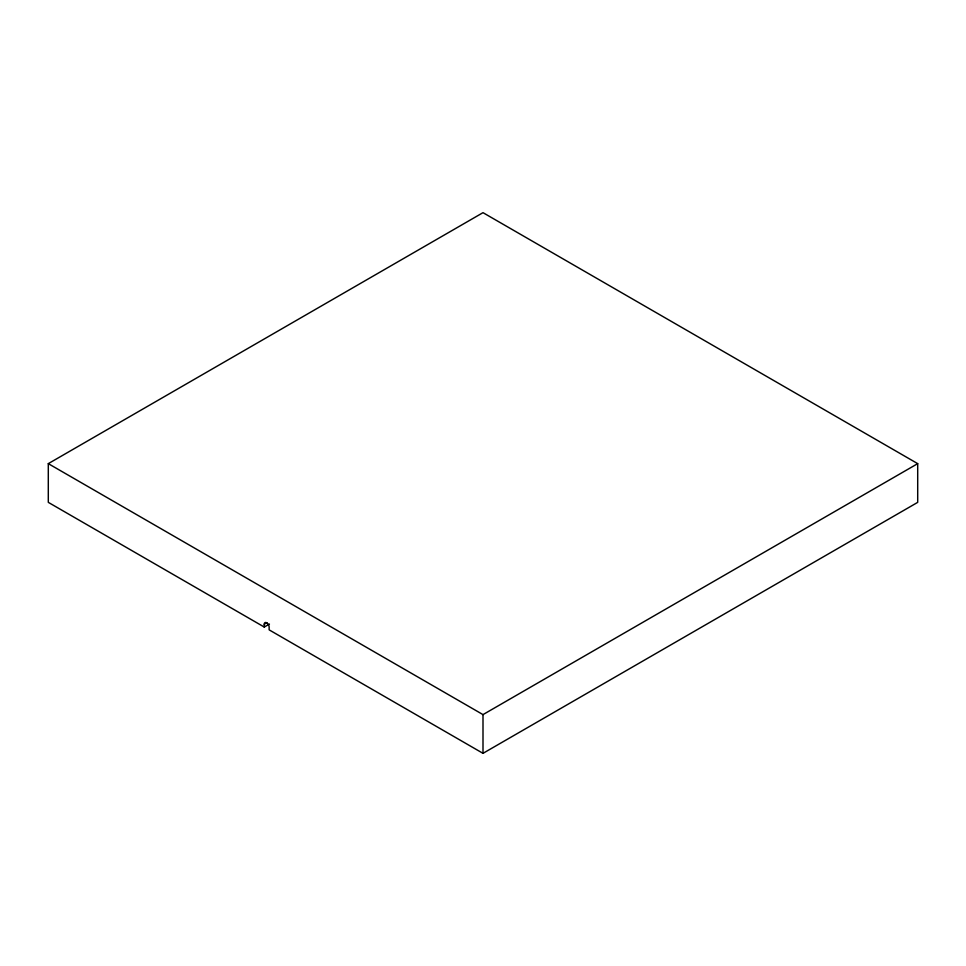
<?xml version="1.0" encoding="UTF-8"?>
<svg xmlns="http://www.w3.org/2000/svg" width="966" height="966" viewBox="0 0 966 966"><rect width="100%" height="100%" fill="white"/><g stroke="black" fill="none" stroke-linecap="round" stroke-linejoin="round"><path stroke-width="1.45" d="M264.249 627.043L48.3 502.356L48.3 463.644L483 212.665L917.7 463.644L917.7 502.356L483 753.335L269.14 629.856L269.14 627.043A3.453 1.992 60 0 0 266.701 622.804A3.453 1.992 60 0 0 264.249 624.217L264.249 627.043L269.442 624.048M264.249 624.217L266.845 622.72M48.3 463.644L483 714.611L917.7 463.644M483 714.611L483 753.335"/></g></svg>
